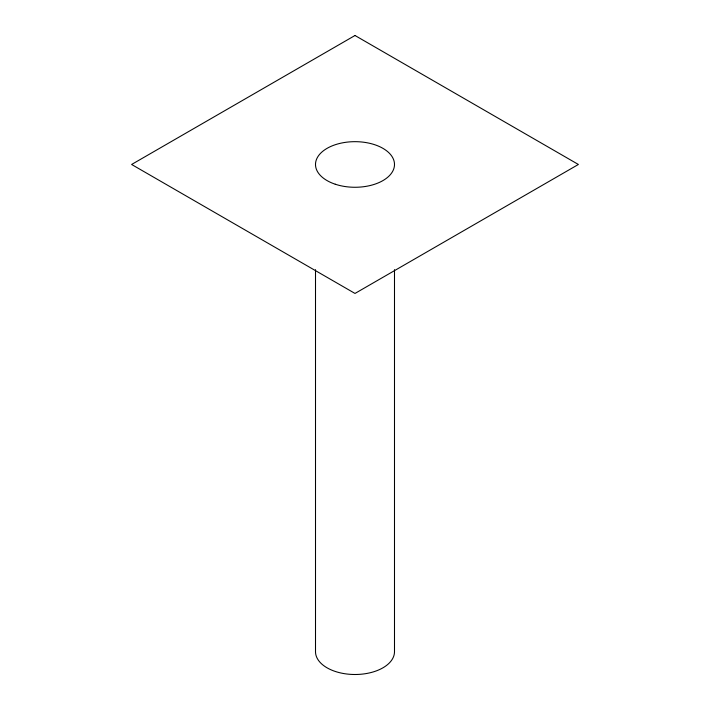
<?xml version="1.0" encoding="UTF-8"?>
<svg xmlns="http://www.w3.org/2000/svg" width="710" height="710" viewBox="0 0 710 710"><rect width="100%" height="100%" fill="white"/><g stroke="black" fill="none" stroke-linecap="round" stroke-linejoin="round"><path stroke-width="1.06" d="M394.494 269.667L394.494 651.7A39.494 22.8 0 0 1 355 674.5A39.494 22.8 0 0 1 315.506 651.7L315.506 269.667M355 35.5L131.616 164.471L355 293.443L578.384 164.471L355 35.5M335.253 184.218A39.494 22.8 0 0 0 394.494 164.471A39.494 22.8 0 0 0 335.253 144.725A39.494 22.8 0 0 0 335.253 184.218"/></g></svg>
